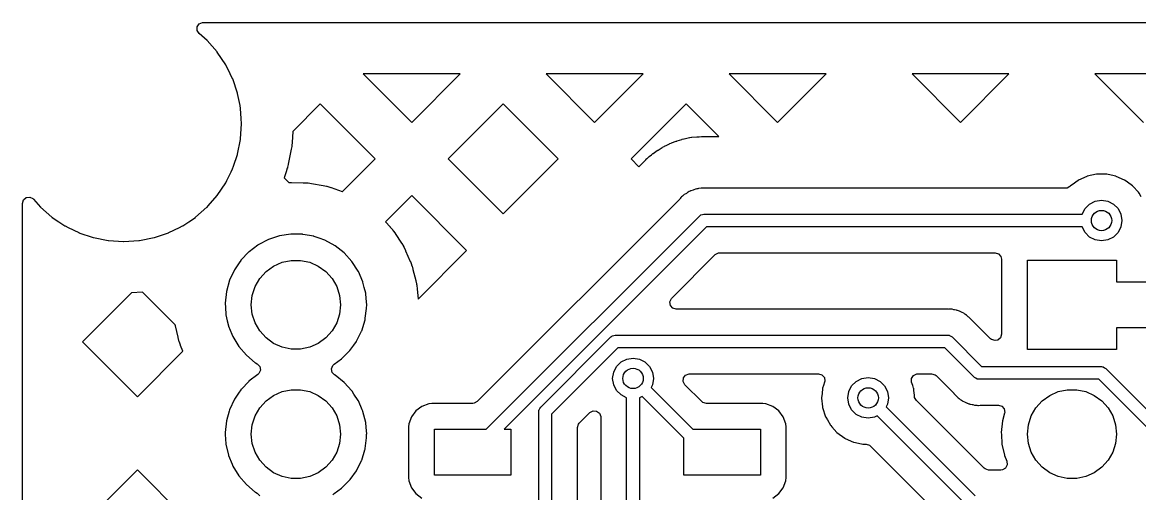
# Model space of a CAD drawing. Extents: x 124.5 to 210, y -114.5 to -26.5.
# Drawn here: x 124.51 to 146.45, y -35.76 to -26.51 of the extents above; entities that cross this region are included whole.
import ezdxf

# ---------------------------------------------------------------- set-up
doc = ezdxf.new("R2010")
doc.units = 0
doc.layers.add('BLACK', color=7, linetype='CONTINUOUS')

msp = doc.modelspace()

# ---------------------------------------------------------------- linework, layer by layer
at = {"layer": 'BLACK', "linetype": 'CONTINUOUS'}
for p, q in [((127.944, -26.5983), (127.983, -26.5388)), ((127.983, -26.5388), (128.048, -26.5097)), ((128.048, -26.5097), (128.065, -26.5085)), ((128.065, -26.5085), (206.435, -26.5085)), ((127.944, -26.6693), (127.944, -26.5983)), ((127.982, -26.7292), (127.944, -26.6693)), ((128.136, -26.8641), (127.982, -26.7292)), ((128.139, -26.8672), (128.136, -26.8641)), ((128.333, -27.0886), (128.139, -26.8672)), ((128.335, -27.0917), (128.333, -27.0886)), ((128.333, -27.0886), (128.333, -27.0886)), ((128.504, -27.3433), (128.335, -27.0917)), ((128.592, -27.5225), (128.504, -27.3433)), ((128.637, -27.6147), (128.592, -27.5225)), ((128.639, -27.6186), (128.637, -27.6147)), ((128.733, -27.8961), (128.639, -27.6186)), ((128.639, -27.6186), (128.639, -27.6186)), ((133.105, -27.5225), (131.203, -27.5225)), ((131.203, -27.5225), (132.154, -28.4738)), ((132.154, -28.4738), (133.105, -27.5225)), ((136.698, -27.5225), (134.795, -27.5225)), ((134.795, -27.5225), (135.746, -28.4738)), ((135.746, -28.4738), (136.698, -27.5225)), ((140.29, -27.5225), (138.387, -27.5225)), ((138.387, -27.5225), (139.338, -28.4738)), ((139.338, -28.4738), (140.29, -27.5225)), ((143.882, -27.5225), (141.979, -27.5225)), ((141.979, -27.5225), (142.93, -28.4738)), ((142.93, -28.4738), (143.882, -27.5225)), ((147.474, -27.5225), (145.571, -27.5225)), ((145.571, -27.5225), (146.523, -28.4738)), ((128.735, -27.9012), (128.733, -27.8961)), ((128.735, -27.9053), (128.735, -27.9012)), ((128.783, -28.1421), (128.735, -27.9053)), ((128.735, -27.9053), (128.735, -27.9053)), ((128.794, -28.198), (128.783, -28.1421)), ((128.794, -28.2021), (128.794, -28.198)), ((128.806, -28.3936), (128.794, -28.2021)), ((128.794, -28.2021), (128.794, -28.2021)), ((130.358, -28.1118), (129.82, -28.6501)), ((131.437, -29.1908), (130.358, -28.1118)), ((133.95, -28.1118), (132.871, -29.1908)), ((135.029, -29.1908), (133.95, -28.1118)), ((137.542, -28.1118), (136.463, -29.1908)), ((138.183, -28.7525), (137.542, -28.1118)), ((128.794, -28.7939), (128.813, -28.5041)), ((128.813, -28.5), (128.806, -28.3936)), ((128.813, -28.5041), (128.813, -28.5)), ((129.82, -28.6501), (129.805, -28.8683)), ((128.735, -29.0947), (128.793, -28.806)), ((128.793, -28.806), (128.794, -28.802)), ((128.793, -28.806), (128.793, -28.806)), ((128.794, -28.802), (128.794, -28.7939)), ((129.797, -28.9465), (129.789, -28.9957)), ((129.798, -28.9424), (129.797, -28.9465)), ((129.8, -28.9261), (129.798, -28.9424)), ((129.805, -28.8724), (129.8, -28.922)), ((129.8, -28.922), (129.8, -28.9261)), ((129.805, -28.8683), (129.805, -28.8724)), ((137.074, -28.9644), (137.081, -28.9603)), ((137.081, -28.9603), (137.109, -28.9451)), ((137.109, -28.9451), (137.116, -28.9415)), ((137.116, -28.9415), (137.165, -28.9185)), ((137.165, -28.9185), (137.213, -28.8939)), ((137.213, -28.8939), (137.22, -28.8906)), ((137.22, -28.8906), (137.249, -28.878)), ((137.249, -28.878), (137.257, -28.8751)), ((137.257, -28.8751), (137.347, -28.8427)), ((137.347, -28.8427), (137.354, -28.8402)), ((137.354, -28.8402), (137.356, -28.8396)), ((137.356, -28.8396), (137.359, -28.8387)), ((137.359, -28.8387), (137.366, -28.836)), ((137.366, -28.836), (137.457, -28.8065)), ((137.457, -28.8065), (137.465, -28.8043)), ((137.465, -28.8043), (137.495, -28.7964)), ((137.495, -28.7964), (137.503, -28.7947)), ((137.503, -28.7947), (137.556, -28.7846)), ((137.556, -28.7846), (137.609, -28.7727)), ((137.609, -28.7727), (137.617, -28.7713)), ((137.617, -28.7713), (137.648, -28.7663)), ((137.648, -28.7663), (137.656, -28.7653)), ((137.656, -28.7653), (137.751, -28.7563)), ((137.751, -28.7563), (137.759, -28.7558)), ((137.759, -28.7558), (137.781, -28.7551)), ((137.781, -28.7551), (137.795, -28.7543)), ((137.795, -28.7543), (137.799, -28.7541)), ((137.799, -28.7541), (137.847, -28.7526)), ((137.847, -28.7526), (137.851, -28.7525)), ((137.851, -28.7525), (137.865, -28.7525)), ((137.865, -28.7525), (137.919, -28.7508)), ((137.919, -28.7508), (137.927, -28.7508)), ((137.927, -28.7508), (137.981, -28.7525)), ((137.981, -28.7525), (138.183, -28.7525)), ((128.656, -29.3302), (128.733, -29.1027)), ((128.733, -29.1027), (128.735, -29.0988)), ((128.733, -29.1027), (128.733, -29.1027)), ((128.735, -29.0988), (128.735, -29.0947)), ((129.788, -28.9998), (129.729, -29.2966)), ((129.789, -28.9957), (129.788, -28.9998)), ((136.772, -29.1853), (136.778, -29.18)), ((136.778, -29.18), (136.819, -29.1455)), ((136.819, -29.1455), (136.86, -29.1098)), ((136.86, -29.1098), (136.866, -29.1047)), ((136.866, -29.1047), (136.891, -29.0854)), ((136.891, -29.0854), (136.897, -29.0807)), ((136.897, -29.0807), (136.976, -29.0269)), ((136.976, -29.0269), (136.983, -29.0227)), ((136.983, -29.0227), (136.985, -29.0215)), ((136.985, -29.0215), (136.987, -29.0201)), ((136.987, -29.0201), (136.994, -29.0157)), ((136.994, -29.0157), (137.074, -28.9644)), ((128.608, -29.4439), (128.637, -29.3853)), ((128.637, -29.3853), (128.656, -29.3302)), ((129.711, -29.3731), (129.696, -29.4208)), ((129.712, -29.3691), (129.711, -29.3731)), ((129.716, -29.3532), (129.712, -29.3691)), ((129.717, -29.3492), (129.716, -29.3532)), ((129.728, -29.3006), (129.717, -29.3492)), ((129.729, -29.2966), (129.728, -29.3006)), ((130.795, -29.8333), (131.437, -29.1908)), ((132.871, -29.1908), (133.95, -30.2699)), ((133.95, -30.2699), (135.029, -29.1908)), ((136.463, -29.1908), (136.617, -29.3441)), ((136.617, -29.3441), (136.671, -29.29)), ((136.671, -29.29), (136.672, -29.2882)), ((136.672, -29.2882), (136.677, -29.2822)), ((136.677, -29.2822), (136.743, -29.2125)), ((136.743, -29.2125), (136.749, -29.2069)), ((136.749, -29.2069), (136.772, -29.1853)), ((128.504, -29.6567), (128.524, -29.6146)), ((128.524, -29.6146), (128.551, -29.5605)), ((128.551, -29.5605), (128.608, -29.4439)), ((129.695, -29.4247), (129.649, -29.5605)), ((129.649, -29.5605), (129.744, -29.6553)), ((129.696, -29.4208), (129.695, -29.4247)), ((145.238, -29.6128), (145.121, -29.6974)), ((145.243, -29.6089), (145.238, -29.6128)), ((145.238, -29.6128), (145.238, -29.6128)), ((145.249, -29.6062), (145.243, -29.6089)), ((145.412, -29.5339), (145.249, -29.6062)), ((145.249, -29.6062), (145.249, -29.6062)), ((145.418, -29.5312), (145.412, -29.5339)), ((145.412, -29.5339), (145.412, -29.5339)), ((145.511, -29.5114), (145.418, -29.5312)), ((145.598, -29.4929), (145.511, -29.5114)), ((145.605, -29.4915), (145.598, -29.4929)), ((145.598, -29.4929), (145.598, -29.4929)), ((145.795, -29.4915), (145.605, -29.4915)), ((145.802, -29.4929), (145.795, -29.4915)), ((145.889, -29.5114), (145.802, -29.4929)), ((145.802, -29.4929), (145.802, -29.4929)), ((145.982, -29.5312), (145.889, -29.5114)), ((145.988, -29.5339), (145.982, -29.5312)), ((146.151, -29.6062), (145.988, -29.5339)), ((145.988, -29.5339), (145.988, -29.5339)), ((146.157, -29.6089), (146.151, -29.6062)), ((146.151, -29.6062), (146.151, -29.6062)), ((146.162, -29.6128), (146.157, -29.6089)), ((146.21, -29.6476), (146.162, -29.6128)), ((146.162, -29.6128), (146.162, -29.6128)), ((128.335, -29.9083), (128.504, -29.6567)), ((129.744, -29.6553), (129.79, -29.654)), ((129.79, -29.654), (129.795, -29.6539)), ((129.795, -29.6539), (130.023, -29.6567)), ((130.023, -29.6567), (130.028, -29.6569)), ((130.028, -29.6569), (130.091, -29.6602)), ((130.091, -29.6602), (130.096, -29.6606)), ((130.096, -29.6606), (130.116, -29.6625)), ((130.116, -29.6625), (130.122, -29.6631)), ((130.122, -29.6631), (130.183, -29.6715)), ((130.183, -29.6715), (130.189, -29.6723)), ((130.189, -29.6723), (130.413, -29.7123)), ((130.413, -29.7123), (130.418, -29.7133)), ((130.418, -29.7133), (130.479, -29.7267)), ((130.479, -29.7267), (130.484, -29.728)), ((130.484, -29.728), (130.504, -29.7332)), ((130.504, -29.7332), (130.509, -29.7347)), ((130.509, -29.7347), (130.569, -29.7531)), ((130.569, -29.7531), (130.573, -29.7547)), ((130.573, -29.7547), (130.788, -29.8307)), ((130.788, -29.8307), (130.793, -29.8326)), ((130.793, -29.8326), (130.795, -29.8333)), ((137.602, -29.833), (137.583, -29.8404)), ((137.62, -29.8243), (137.602, -29.833)), ((137.63, -29.818), (137.62, -29.8243)), ((137.637, -29.814), (137.63, -29.818)), ((137.679, -29.8016), (137.637, -29.814)), ((137.691, -29.7978), (137.679, -29.8016)), ((137.724, -29.7844), (137.691, -29.7978)), ((137.732, -29.7815), (137.724, -29.7844)), ((137.724, -29.7844), (137.724, -29.7844)), ((137.752, -29.779), (137.732, -29.7815)), ((137.771, -29.775), (137.752, -29.779)), ((137.783, -29.7715), (137.771, -29.775)), ((137.791, -29.7693), (137.783, -29.7715)), ((137.783, -29.7715), (137.783, -29.7715)), ((137.835, -29.7679), (137.791, -29.7693)), ((137.847, -29.767), (137.835, -29.7679)), ((137.851, -29.7665), (137.847, -29.767)), ((137.879, -29.7665), (137.851, -29.7665)), ((137.883, -29.7664), (137.879, -29.7665)), ((137.943, -29.7645), (137.883, -29.7664)), ((137.951, -29.7643), (137.943, -29.7645)), ((137.943, -29.7645), (137.943, -29.7645)), ((137.958, -29.766), (137.951, -29.7643)), ((137.969, -29.7665), (137.958, -29.766)), ((144.992, -29.7665), (137.969, -29.7665)), ((145.025, -29.7621), (144.992, -29.7665)), ((145.078, -29.7292), (145.025, -29.7621)), ((145.079, -29.7305), (145.078, -29.7292)), ((145.084, -29.726), (145.079, -29.7305)), ((145.089, -29.7211), (145.084, -29.726)), ((145.121, -29.6974), (145.089, -29.7211)), ((146.311, -29.7211), (146.21, -29.6476)), ((146.316, -29.726), (146.311, -29.7211)), ((146.423, -29.8451), (146.316, -29.726)), ((146.316, -29.726), (146.316, -29.726)), ((124.508, -30.0651), (124.529, -29.997)), ((124.529, -29.997), (124.582, -29.9505)), ((124.582, -29.9505), (124.652, -29.9404)), ((124.652, -29.9404), (124.717, -29.9699)), ((124.717, -29.9699), (124.729, -29.982)), ((124.729, -29.982), (124.864, -30.1359)), ((128.156, -30.1133), (128.333, -29.9114)), ((128.333, -29.9114), (128.335, -29.9083)), ((128.333, -29.9114), (128.333, -29.9114)), ((132.154, -29.9078), (131.639, -30.4229)), ((133.233, -30.9869), (132.154, -29.9078)), ((137.417, -29.9774), (133.44, -33.9546)), ((137.425, -29.9686), (137.417, -29.9774)), ((137.44, -29.9505), (137.425, -29.9686)), ((137.453, -29.9345), (137.44, -29.9505)), ((137.47, -29.9226), (137.453, -29.9345)), ((137.485, -29.9098), (137.47, -29.9226)), ((137.499, -29.8955), (137.485, -29.9098)), ((137.506, -29.8914), (137.499, -29.8955)), ((137.537, -29.873), (137.506, -29.8914)), ((137.506, -29.8914), (137.506, -29.8914)), ((137.547, -29.8664), (137.537, -29.873)), ((137.577, -29.8451), (137.547, -29.8664)), ((137.583, -29.8404), (137.577, -29.8451)), ((137.577, -29.8451), (137.577, -29.8451)), ((145.465, -30.0764), (145.576, -30.0196)), ((145.576, -30.0196), (145.7, -30)), ((145.7, -30), (145.824, -30.0196)), ((145.824, -30.0196), (145.935, -30.0764)), ((146.439, -29.8631), (146.423, -29.8451)), ((146.48, -29.9345), (146.439, -29.8631)), ((124.508, -110.935), (124.508, -30.0651)), ((124.864, -30.1359), (124.867, -30.1386)), ((124.867, -30.1386), (125.089, -30.3327)), ((127.911, -30.3327), (128.133, -30.1386)), ((128.133, -30.1386), (128.136, -30.1359)), ((128.136, -30.1359), (128.156, -30.1133)), ((137.861, -30.2837), (137.891, -30.275)), ((137.891, -30.275), (145.32, -30.275)), ((145.32, -30.275), (145.376, -30.1649)), ((145.376, -30.1649), (145.465, -30.0764)), ((145.935, -30.0764), (146.024, -30.1649)), ((146.024, -30.1649), (146.08, -30.2764)), ((146.08, -30.2764), (146.1, -30.4)), ((125.089, -30.3327), (125.089, -30.3327)), ((125.089, -30.3327), (125.092, -30.3354)), ((125.092, -30.3354), (125.095, -30.3377)), ((125.095, -30.3377), (125.095, -30.3377)), ((125.095, -30.3377), (125.223, -30.4229)), ((125.223, -30.4229), (125.343, -30.5035)), ((127.657, -30.5035), (127.777, -30.4229)), ((127.777, -30.4229), (127.905, -30.3377)), ((127.905, -30.3377), (127.908, -30.3354)), ((127.905, -30.3377), (127.905, -30.3377)), ((127.908, -30.3354), (127.911, -30.3327)), ((127.911, -30.3327), (127.911, -30.3327)), ((131.639, -30.4229), (131.731, -30.5237)), ((133.614, -34.5), (137.802, -30.3116)), ((137.802, -30.3116), (137.82, -30.2983)), ((137.82, -30.2983), (137.823, -30.2948)), ((137.823, -30.2948), (137.826, -30.294)), ((137.826, -30.294), (137.831, -30.2901)), ((137.831, -30.2901), (137.861, -30.2837)), ((146.1, -30.4), (146.08, -30.5236)), ((125.343, -30.5035), (125.347, -30.5053)), ((125.347, -30.5053), (125.347, -30.5053)), ((125.347, -30.5053), (125.408, -30.5354)), ((125.408, -30.5354), (125.615, -30.6374)), ((125.615, -30.6374), (125.619, -30.6387)), ((125.619, -30.6387), (125.619, -30.6387)), ((125.619, -30.6387), (125.897, -30.7333)), ((127.103, -30.7333), (127.381, -30.6387)), ((127.381, -30.6387), (127.385, -30.6374)), ((127.381, -30.6387), (127.381, -30.6387)), ((127.385, -30.6374), (127.592, -30.5354)), ((127.592, -30.5354), (127.653, -30.5053)), ((127.653, -30.5053), (127.657, -30.5035)), ((127.653, -30.5053), (127.653, -30.5053)), ((129.558, -30.7023), (129.342, -30.773)), ((129.783, -30.6678), (129.558, -30.7023)), ((129.788, -30.6679), (129.783, -30.6678)), ((129.924, -30.6696), (129.788, -30.6679)), ((129.788, -30.6679), (129.788, -30.6679)), ((130.011, -30.6706), (129.924, -30.6696)), ((130.016, -30.6715), (130.011, -30.6706)), ((130.23, -30.7096), (130.016, -30.6715)), ((130.016, -30.6715), (130.016, -30.6715)), ((130.235, -30.7106), (130.23, -30.7096)), ((130.23, -30.7096), (130.23, -30.7096)), ((130.24, -30.7123), (130.235, -30.7106)), ((130.334, -30.7455), (130.24, -30.7123)), ((130.24, -30.7123), (130.24, -30.7123)), ((131.731, -30.5237), (131.734, -30.5276)), ((131.734, -30.5276), (131.774, -30.5756)), ((131.774, -30.5756), (131.778, -30.5796)), ((131.778, -30.5796), (131.79, -30.5959)), ((131.79, -30.5959), (131.793, -30.6001)), ((131.793, -30.6001), (131.829, -30.6511)), ((131.829, -30.6511), (131.832, -30.6554)), ((131.832, -30.6554), (131.956, -30.8466)), ((137.942, -30.525), (133.967, -34.5)), ((145.32, -30.525), (137.942, -30.525)), ((145.376, -30.6351), (145.32, -30.525)), ((145.465, -30.7236), (145.376, -30.6351)), ((146.024, -30.6351), (145.935, -30.7236)), ((146.08, -30.5236), (146.024, -30.6351)), ((125.897, -30.7333), (125.897, -30.7333)), ((125.897, -30.7333), (125.901, -30.7346)), ((125.901, -30.7346), (125.905, -30.7354)), ((125.905, -30.7354), (125.905, -30.7354)), ((125.905, -30.7354), (126.194, -30.7929)), ((126.194, -30.7929), (126.194, -30.7929)), ((126.194, -30.7929), (126.198, -30.7937)), ((126.198, -30.7937), (126.202, -30.7939)), ((126.202, -30.7939), (126.202, -30.7939)), ((126.202, -30.7939), (126.496, -30.8132)), ((126.496, -30.8132), (126.5, -30.8135)), ((126.5, -30.8135), (126.504, -30.8132)), ((126.504, -30.8132), (126.798, -30.7939)), ((126.798, -30.7939), (126.802, -30.7937)), ((126.798, -30.7939), (126.798, -30.7939)), ((126.802, -30.7937), (126.806, -30.7929)), ((126.806, -30.7929), (127.095, -30.7354)), ((126.806, -30.7929), (126.806, -30.7929)), ((127.095, -30.7354), (127.099, -30.7346)), ((127.095, -30.7354), (127.095, -30.7354)), ((127.099, -30.7346), (127.103, -30.7333)), ((127.103, -30.7333), (127.103, -30.7333)), ((129.135, -30.8813), (128.962, -31.0118)), ((129.14, -30.8782), (129.135, -30.8813)), ((129.135, -30.8813), (129.135, -30.8813)), ((129.342, -30.773), (129.14, -30.8782)), ((130.45, -30.7866), (130.334, -30.7455)), ((130.649, -30.8966), (130.45, -30.7866)), ((130.828, -31.0377), (130.649, -30.8966)), ((131.956, -30.8466), (131.959, -30.851)), ((131.959, -30.851), (131.99, -30.9048)), ((131.99, -30.9048), (131.993, -30.9093)), ((131.993, -30.9093), (132.003, -30.9275)), ((132.003, -30.9275), (132.005, -30.9321)), ((132.005, -30.9321), (132.032, -30.9883)), ((145.576, -30.7804), (145.465, -30.7236)), ((145.7, -30.8), (145.576, -30.7804)), ((145.824, -30.7804), (145.7, -30.8)), ((145.935, -30.7236), (145.824, -30.7804)), ((128.957, -31.0149), (128.8, -31.1795)), ((128.962, -31.0118), (128.957, -31.0149)), ((130.981, -31.2062), (130.828, -31.0377)), ((132.032, -30.9883), (132.035, -30.993)), ((132.035, -30.993), (132.125, -31.2019)), ((132.278, -31.9423), (133.233, -30.9869)), ((137.26, -31.9264), (138.116, -31.0704)), ((138.116, -31.0704), (138.178, -31.0364)), ((138.178, -31.0364), (138.205, -31.0335)), ((138.205, -31.0335), (143.609, -31.0335)), ((143.609, -31.0335), (143.677, -31.0535)), ((143.677, -31.0535), (143.724, -31.1072)), ((143.724, -31.1072), (143.735, -31.1595)), ((128.672, -31.3676), (128.576, -31.5742)), ((128.766, -31.229), (128.672, -31.3676)), ((128.797, -31.1838), (128.766, -31.229)), ((128.8, -31.1795), (128.797, -31.1838)), ((128.797, -31.1838), (128.797, -31.1838)), ((129.294, -31.4028), (129.442, -31.2951)), ((129.442, -31.2951), (129.609, -31.2206)), ((129.609, -31.2206), (129.788, -31.1825)), ((129.788, -31.1825), (129.972, -31.1825)), ((129.972, -31.1825), (130.151, -31.2206)), ((130.151, -31.2206), (130.318, -31.2951)), ((130.318, -31.2951), (130.466, -31.4028)), ((131.105, -31.3974), (130.981, -31.2062)), ((132.125, -31.2019), (132.127, -31.2066)), ((132.127, -31.2066), (132.15, -31.2649)), ((132.15, -31.2649), (132.152, -31.2698)), ((132.152, -31.2698), (132.158, -31.2893)), ((132.158, -31.2893), (132.16, -31.2943)), ((132.16, -31.2943), (132.178, -31.3542)), ((132.178, -31.3542), (132.179, -31.3592)), ((132.179, -31.3592), (132.234, -31.58)), ((143.735, -31.1595), (143.735, -32.6332)), ((144.244, -32.9303), (144.244, -31.1777)), ((144.244, -31.1777), (145.996, -31.1777)), ((145.996, -31.1777), (145.996, -31.604)), ((128.576, -31.5742), (128.515, -31.7936)), ((129.079, -31.6976), (129.171, -31.5389)), ((129.171, -31.5389), (129.294, -31.4028)), ((130.466, -31.4028), (130.589, -31.5389)), ((130.589, -31.5389), (130.681, -31.6976)), ((131.107, -31.4021), (131.105, -31.3974)), ((131.193, -31.6015), (131.107, -31.4021)), ((131.107, -31.4021), (131.107, -31.4021)), ((132.234, -31.58), (132.235, -31.5851)), ((132.235, -31.5851), (132.248, -31.6463)), ((126.868, -31.8055), (126.65, -31.8198)), ((127.511, -32.4486), (126.868, -31.8055)), ((128.515, -31.7936), (128.491, -32.02)), ((129.023, -31.8718), (129.079, -31.6976)), ((130.681, -31.6976), (130.737, -31.8718)), ((131.195, -31.6062), (131.193, -31.6015)), ((131.197, -31.6112), (131.195, -31.6062)), ((131.223, -31.7166), (131.197, -31.6112)), ((131.197, -31.6112), (131.197, -31.6112)), ((131.251, -31.8271), (131.223, -31.7166)), ((132.248, -31.6463), (132.249, -31.6513)), ((132.249, -31.6513), (132.253, -31.6717)), ((132.253, -31.6717), (132.253, -31.6768)), ((132.253, -31.6768), (132.261, -31.7388)), ((132.261, -31.7388), (132.261, -31.744)), ((132.261, -31.744), (132.278, -31.9423)), ((145.996, -31.604), (172.76, -31.604)), ((126.65, -31.8198), (125.687, -32.7829)), ((128.491, -32.02), (128.491, -32.0252)), ((128.491, -32.0252), (128.491, -32.0252)), ((128.491, -32.0252), (128.496, -32.1087)), ((129.004, -32.054), (129.023, -31.8718)), ((130.737, -31.8718), (130.756, -32.054)), ((131.251, -31.8322), (131.251, -31.8271)), ((131.259, -31.9314), (131.251, -31.8322)), ((131.251, -31.8322), (131.251, -31.8322)), ((131.27, -32.054), (131.259, -31.9314)), ((137.224, -31.9976), (137.254, -31.933)), ((137.235, -32.0678), (137.224, -31.9976)), ((137.254, -31.933), (137.26, -31.9264)), ((128.496, -32.1087), (128.504, -32.2474)), ((128.504, -32.2474), (128.505, -32.2524)), ((128.505, -32.2524), (128.505, -32.2524)), ((128.505, -32.2524), (128.531, -32.368)), ((129.023, -32.2362), (129.004, -32.054)), ((129.079, -32.4104), (129.023, -32.2362)), ((130.737, -32.2362), (130.681, -32.4104)), ((130.756, -32.054), (130.737, -32.2362)), ((131.242, -32.3186), (131.267, -32.1252)), ((131.267, -32.1252), (131.268, -32.1219)), ((131.267, -32.1252), (131.267, -32.1252)), ((131.268, -32.1219), (131.27, -32.054)), ((137.281, -32.1215), (137.235, -32.0678)), ((137.349, -32.1415), (137.281, -32.1215)), ((142.641, -32.1415), (137.349, -32.1415)), ((142.652, -32.1409), (142.641, -32.1415)), ((142.688, -32.1375), (142.652, -32.1409)), ((142.696, -32.1368), (142.688, -32.1375)), ((142.704, -32.138), (142.696, -32.1368)), ((142.716, -32.1399), (142.704, -32.138)), ((142.736, -32.1415), (142.716, -32.1399)), ((142.756, -32.1415), (142.736, -32.1415)), ((142.764, -32.1435), (142.756, -32.1415)), ((142.799, -32.1525), (142.764, -32.1435)), ((142.764, -32.1435), (142.764, -32.1435)), ((142.811, -32.1549), (142.799, -32.1525)), ((142.847, -32.1606), (142.811, -32.1549)), ((142.854, -32.1618), (142.847, -32.1606)), ((142.847, -32.1606), (142.847, -32.1606)), ((142.862, -32.165), (142.854, -32.1618)), ((142.873, -32.1699), (142.862, -32.165)), ((142.862, -32.165), (142.862, -32.165)), ((142.892, -32.1763), (142.873, -32.1699)), ((142.911, -32.1813), (142.892, -32.1763)), ((142.95, -32.2026), (142.911, -32.1813)), ((142.961, -32.2078), (142.95, -32.2026)), ((142.994, -32.2222), (142.961, -32.2078)), ((143.001, -32.2254), (142.994, -32.2222)), ((142.994, -32.2222), (142.994, -32.2222)), ((143.017, -32.2374), (143.001, -32.2254)), ((143.017, -32.2378), (143.017, -32.2374)), ((143.034, -32.2487), (143.017, -32.2378)), ((143.045, -32.2546), (143.034, -32.2487)), ((127.514, -32.4652), (127.511, -32.4486)), ((127.515, -32.4703), (127.514, -32.4652)), ((127.565, -32.6925), (127.515, -32.4703)), ((128.531, -32.368), (128.554, -32.4695)), ((128.554, -32.4695), (128.556, -32.4743)), ((129.171, -32.5691), (129.079, -32.4104)), ((130.681, -32.4104), (130.589, -32.5691)), ((131.172, -32.5655), (131.238, -32.3476)), ((131.238, -32.3476), (131.242, -32.3186)), ((143.052, -32.2584), (143.045, -32.2546)), ((143.045, -32.2546), (143.045, -32.2546)), ((143.057, -32.2638), (143.052, -32.2584)), ((143.084, -32.2887), (143.057, -32.2638)), ((143.093, -32.2964), (143.084, -32.2887)), ((143.096, -32.2989), (143.093, -32.2964)), ((143.116, -32.3186), (143.096, -32.2989)), ((143.119, -32.3214), (143.116, -32.3186)), ((143.168, -32.368), (143.119, -32.3214)), ((143.172, -32.3745), (143.168, -32.368)), ((143.18, -32.3827), (143.172, -32.3745)), ((143.363, -32.5655), (143.18, -32.3827)), ((128.556, -32.4743), (128.556, -32.4743)), ((128.556, -32.4743), (128.62, -32.6332)), ((128.62, -32.6332), (128.64, -32.6805)), ((128.64, -32.6805), (128.759, -32.8747)), ((129.294, -32.7052), (129.171, -32.5691)), ((130.589, -32.5691), (130.466, -32.7052)), ((131.077, -32.7578), (131.17, -32.5702)), ((131.17, -32.5702), (131.172, -32.5655)), ((131.17, -32.5702), (131.17, -32.5702)), ((134.687, -34.0636), (136.064, -32.6866)), ((136.064, -32.6866), (136.081, -32.6733)), ((136.081, -32.6733), (136.084, -32.6698)), ((136.084, -32.6698), (136.087, -32.669)), ((136.087, -32.669), (136.092, -32.6651)), ((136.092, -32.6651), (136.122, -32.6587)), ((136.122, -32.6587), (136.152, -32.65)), ((136.152, -32.65), (142.676, -32.65)), ((142.676, -32.65), (142.698, -32.6532)), ((142.698, -32.6532), (142.703, -32.6529)), ((142.703, -32.6529), (142.705, -32.6542)), ((142.705, -32.6542), (142.712, -32.6551)), ((142.712, -32.6551), (142.738, -32.6718)), ((142.738, -32.6718), (142.765, -32.6866)), ((142.765, -32.6866), (143.346, -33.2677)), ((143.52, -32.7223), (143.363, -32.5655)), ((143.735, -32.6332), (143.715, -32.7013)), ((172.946, -32.504), (145.996, -32.504)), ((145.996, -32.504), (145.996, -32.9303)), ((125.687, -32.7829), (126.766, -33.862)), ((127.566, -32.6975), (127.565, -32.6925)), ((127.582, -32.7578), (127.566, -32.6975)), ((127.584, -32.7627), (127.582, -32.7578)), ((127.59, -32.7824), (127.584, -32.7627)), ((127.592, -32.7873), (127.59, -32.7824)), ((127.613, -32.8462), (127.592, -32.7873)), ((127.615, -32.851), (127.613, -32.8462)), ((127.661, -32.9665), (127.615, -32.851)), ((128.759, -32.8747), (128.908, -33.0468)), ((129.442, -32.8129), (129.294, -32.7052)), ((129.609, -32.8874), (129.442, -32.8129)), ((129.788, -32.9255), (129.609, -32.8874)), ((130.151, -32.8874), (129.972, -32.9255)), ((130.318, -32.8129), (130.151, -32.8874)), ((130.466, -32.7052), (130.318, -32.8129)), ((130.938, -32.9546), (131.016, -32.8462)), ((131.016, -32.8462), (131.068, -32.7739)), ((131.068, -32.7739), (131.071, -32.7697)), ((131.071, -32.7697), (131.077, -32.7578)), ((136.204, -32.9), (134.9, -34.2038)), ((142.625, -32.9), (136.204, -32.9)), ((143.206, -33.4811), (142.625, -32.9)), ((143.54, -32.7392), (143.52, -32.7223)), ((143.609, -32.7592), (143.54, -32.7392)), ((143.662, -32.7478), (143.609, -32.7592)), ((143.609, -32.7592), (143.609, -32.7592)), ((143.715, -32.7013), (143.662, -32.7478)), ((126.766, -33.862), (127.661, -32.9665)), ((128.908, -33.0468), (129.083, -33.1922)), ((129.972, -32.9255), (129.788, -32.9255)), ((130.63, -33.2201), (130.773, -33.1183)), ((130.773, -33.1183), (130.777, -33.1153)), ((130.773, -33.1183), (130.773, -33.1183)), ((130.777, -33.1153), (130.938, -32.9546)), ((136.265, -33.1764), (136.376, -33.1196)), ((136.376, -33.1196), (136.5, -33.1)), ((136.5, -33.1), (136.624, -33.1196)), ((136.624, -33.1196), (136.735, -33.1764)), ((145.996, -32.9303), (144.244, -32.9303)), ((129.083, -33.1922), (129.087, -33.1948)), ((129.087, -33.1948), (129.087, -33.1949)), ((129.087, -33.1949), (129.12, -33.214)), ((129.12, -33.214), (129.169, -33.2657)), ((129.182, -33.3355), (129.155, -33.4012)), ((129.169, -33.2657), (129.182, -33.3355)), ((130.578, -33.3131), (130.603, -33.2467)), ((130.592, -33.3825), (130.578, -33.3131)), ((130.603, -33.2467), (130.63, -33.2201)), ((136.12, -33.3764), (136.176, -33.2649)), ((136.176, -33.2649), (136.265, -33.1764)), ((136.735, -33.1764), (136.824, -33.2649)), ((136.824, -33.2649), (136.88, -33.3764)), ((143.346, -33.2677), (145.697, -33.2677)), ((145.697, -33.2677), (145.719, -33.2709)), ((145.719, -33.2709), (145.723, -33.2706)), ((145.723, -33.2706), (145.726, -33.2719)), ((145.726, -33.2719), (145.732, -33.2728)), ((145.732, -33.2728), (145.758, -33.2895)), ((145.758, -33.2895), (145.785, -33.3043)), ((145.785, -33.3043), (146.86, -34.379)), ((128.954, -33.5586), (128.811, -33.7085)), ((128.957, -33.5549), (128.954, -33.5586)), ((129.132, -33.4236), (128.957, -33.5549)), ((129.155, -33.4012), (129.132, -33.4236)), ((130.64, -33.4309), (130.592, -33.3825)), ((130.64, -33.4313), (130.64, -33.4309)), ((130.642, -33.4323), (130.64, -33.4313)), ((130.642, -33.433), (130.642, -33.4323)), ((130.649, -33.4366), (130.642, -33.433)), ((130.828, -33.5778), (130.649, -33.4366)), ((136.1, -33.5), (136.12, -33.3764)), ((136.12, -33.6236), (136.1, -33.5)), ((136.88, -33.3764), (136.9, -33.5)), ((136.9, -33.5), (136.88, -33.6236)), ((137.485, -33.5613), (137.491, -33.4905)), ((137.519, -33.6236), (137.485, -33.5613)), ((137.491, -33.4905), (137.533, -33.4336)), ((137.533, -33.4336), (137.6, -33.4088)), ((137.6, -33.4088), (137.609, -33.4085)), ((137.609, -33.4085), (140.142, -33.4085)), ((140.142, -33.4085), (140.21, -33.4285)), ((140.21, -33.4285), (140.257, -33.4822)), ((140.257, -33.4822), (140.267, -33.5524)), ((140.267, -33.5524), (140.262, -33.5734)), ((140.793, -33.6482), (140.882, -33.5597)), ((140.882, -33.5597), (140.993, -33.5029)), ((140.993, -33.5029), (141.117, -33.4833)), ((141.117, -33.4833), (141.24, -33.5029)), ((141.24, -33.5029), (141.352, -33.5597)), ((141.352, -33.5597), (141.44, -33.6482)), ((141.969, -33.5025), (142.006, -33.4417)), ((141.971, -33.5734), (141.969, -33.5025)), ((142.006, -33.4417), (142.07, -33.4103)), ((142.07, -33.4103), (142.091, -33.4085)), ((142.091, -33.4085), (142.362, -33.4085)), ((142.362, -33.4085), (142.43, -33.4285)), ((142.43, -33.4285), (142.451, -33.4454)), ((142.451, -33.4454), (142.79, -33.7849)), ((143.233, -33.4959), (143.206, -33.4811)), ((143.259, -33.5126), (143.233, -33.4959)), ((143.265, -33.5135), (143.259, -33.5126)), ((143.267, -33.5148), (143.265, -33.5135)), ((143.272, -33.5145), (143.267, -33.5148)), ((143.294, -33.5177), (143.272, -33.5145)), ((145.645, -33.5177), (143.294, -33.5177)), ((146.646, -34.5192), (145.645, -33.5177)), ((128.797, -33.7238), (128.751, -33.7912)), ((128.8, -33.7195), (128.797, -33.7238)), ((128.797, -33.7238), (128.797, -33.7238)), ((128.811, -33.7085), (128.8, -33.7195)), ((129.442, -33.8351), (129.609, -33.7606)), ((129.609, -33.7606), (129.788, -33.7225)), ((129.788, -33.7225), (129.972, -33.7225)), ((129.972, -33.7225), (130.151, -33.7606)), ((130.151, -33.7606), (130.318, -33.8351)), ((130.981, -33.7462), (130.828, -33.5778)), ((130.984, -33.7505), (130.981, -33.7462)), ((131.02, -33.8072), (130.984, -33.7505)), ((130.984, -33.7505), (130.984, -33.7505)), ((136.176, -33.7351), (136.12, -33.6236)), ((136.265, -33.8236), (136.176, -33.7351)), ((136.88, -33.6236), (136.853, -33.6766)), ((136.853, -33.6766), (137.677, -34.5)), ((137.85, -33.9546), (137.519, -33.6236)), ((140.222, -33.6999), (140.212, -33.7962)), ((140.223, -33.6934), (140.222, -33.6999)), ((140.222, -33.6999), (140.222, -33.6999)), ((140.24, -33.6415), (140.223, -33.6934)), ((140.262, -33.5734), (140.24, -33.6415)), ((140.717, -33.8833), (140.736, -33.7597)), ((140.736, -33.7597), (140.793, -33.6482)), ((141.44, -33.6482), (141.497, -33.7597)), ((141.497, -33.7597), (141.517, -33.8833)), ((141.993, -33.6415), (141.971, -33.5734)), ((142.01, -33.6934), (141.993, -33.6415)), ((142.011, -33.6999), (142.01, -33.6934)), ((142.015, -33.7364), (142.011, -33.6999)), ((142.011, -33.6999), (142.011, -33.6999)), ((142.025, -33.83), (142.015, -33.7364)), ((142.79, -33.7849), (142.798, -33.7932)), ((144.682, -33.8351), (144.849, -33.7606)), ((144.849, -33.7606), (145.028, -33.7225)), ((145.028, -33.7225), (145.212, -33.7225)), ((145.212, -33.7225), (145.391, -33.7606)), ((145.391, -33.7606), (145.558, -33.8351)), ((128.672, -33.9076), (128.576, -34.1142)), ((128.751, -33.7912), (128.672, -33.9076)), ((129.171, -34.0789), (129.294, -33.9428)), ((129.294, -33.9428), (129.442, -33.8351)), ((130.318, -33.8351), (130.466, -33.9428)), ((130.466, -33.9428), (130.589, -34.0789)), ((131.105, -33.9374), (131.02, -33.8072)), ((131.107, -33.9421), (131.105, -33.9374)), ((131.184, -34.1192), (131.107, -33.9421)), ((131.107, -33.9421), (131.107, -33.9421)), ((132.49, -33.9983), (132.353, -34.0494)), ((132.552, -33.9915), (132.49, -33.9983)), ((133.351, -33.9915), (132.552, -33.9915)), ((133.378, -33.9886), (133.351, -33.9915)), ((133.44, -33.9546), (133.378, -33.9886)), ((136.375, -33.8797), (136.265, -33.8236)), ((136.375, -59.5), (136.375, -33.8797)), ((136.677, -33.8534), (136.625, -33.8797)), ((136.625, -33.8797), (136.625, -59.4482)), ((137.5, -34.6768), (136.677, -33.8534)), ((137.871, -33.9715), (137.85, -33.9546)), ((137.94, -33.9915), (137.871, -33.9715)), ((139.048, -33.9915), (137.94, -33.9915)), ((139.11, -33.9983), (139.048, -33.9915)), ((139.247, -34.0494), (139.11, -33.9983)), ((140.212, -33.7962), (140.203, -33.8833)), ((140.203, -33.8833), (140.204, -33.8899)), ((140.204, -33.8899), (140.222, -34.0617)), ((140.736, -34.0069), (140.717, -33.8833)), ((140.793, -34.1184), (140.736, -34.0069)), ((141.497, -34.0069), (141.47, -34.0599)), ((141.517, -33.8833), (141.497, -34.0069)), ((142.028, -33.8586), (142.025, -33.83)), ((142.03, -33.8722), (142.028, -33.8586)), ((142.064, -33.9345), (142.03, -33.8722)), ((143.392, -35.2623), (142.064, -33.9345)), ((142.798, -33.7932), (142.802, -33.7997)), ((142.802, -33.7997), (142.808, -33.8051)), ((142.808, -33.8051), (142.852, -33.8464)), ((142.852, -33.8464), (142.855, -33.8491)), ((142.855, -33.8491), (142.874, -33.8688)), ((142.874, -33.8688), (142.877, -33.8713)), ((142.877, -33.8713), (142.877, -33.8713)), ((142.877, -33.8713), (142.886, -33.879)), ((142.886, -33.879), (142.905, -33.8961)), ((142.905, -33.8961), (142.919, -33.9093)), ((142.919, -33.9093), (142.926, -33.9131)), ((142.926, -33.9131), (142.936, -33.919)), ((142.936, -33.919), (142.953, -33.9299)), ((142.953, -33.9299), (142.969, -33.9423)), ((142.969, -33.9423), (142.976, -33.9455)), ((142.976, -33.9455), (142.976, -33.9455)), ((142.976, -33.9455), (143.01, -33.9599)), ((143.01, -33.9599), (143.02, -33.9651)), ((143.02, -33.9651), (143.059, -33.9864)), ((143.059, -33.9864), (143.067, -33.9884)), ((143.067, -33.9884), (143.067, -33.9884)), ((143.067, -33.9884), (143.079, -33.9914)), ((143.079, -33.9914), (143.097, -33.9978)), ((143.097, -33.9978), (143.107, -34.0021)), ((143.107, -34.0021), (143.116, -34.0059)), ((143.116, -34.0059), (143.124, -34.0071)), ((143.124, -34.0071), (143.124, -34.0071)), ((143.124, -34.0071), (143.16, -34.0128)), ((144.411, -34.0789), (144.534, -33.9428)), ((144.534, -33.9428), (144.682, -33.8351)), ((145.558, -33.8351), (145.706, -33.9428)), ((145.706, -33.9428), (145.829, -34.0789)), ((128.568, -34.1439), (128.515, -34.3336)), ((128.575, -34.1192), (128.568, -34.1439)), ((128.576, -34.1142), (128.575, -34.1192)), ((128.575, -34.1192), (128.575, -34.1192)), ((129.079, -34.2376), (129.171, -34.0789)), ((130.589, -34.0789), (130.681, -34.2376)), ((131.195, -34.1462), (131.184, -34.1192)), ((131.197, -34.1512), (131.195, -34.1462)), ((131.214, -34.2214), (131.197, -34.1512)), ((131.197, -34.1512), (131.197, -34.1512)), ((131.251, -34.3671), (131.214, -34.2214)), ((132.237, -34.1367), (132.149, -34.2533)), ((132.353, -34.0494), (132.237, -34.1367)), ((134.65, -34.152), (134.653, -34.13)), ((134.65, -60.775), (134.65, -34.152)), ((134.653, -34.1254), (134.654, -34.1229)), ((134.653, -34.13), (134.653, -34.1254)), ((134.654, -34.1229), (134.655, -34.1165)), ((134.655, -34.1165), (134.672, -34.0906)), ((134.672, -34.0906), (134.687, -34.0636)), ((134.9, -34.2038), (134.9, -60.7232)), ((135.445, -34.3775), (135.651, -34.1715)), ((135.651, -34.1715), (135.714, -34.1375)), ((135.714, -34.1375), (135.785, -34.1425)), ((135.785, -34.1425), (135.841, -34.1851)), ((135.841, -34.1851), (135.866, -34.2516)), ((139.363, -34.1367), (139.247, -34.0494)), ((139.451, -34.2533), (139.363, -34.1367)), ((140.222, -34.0617), (140.223, -34.0732)), ((140.223, -34.0732), (140.282, -34.2549)), ((140.882, -34.2069), (140.793, -34.1184)), ((140.993, -34.2637), (140.882, -34.2069)), ((141.47, -34.0599), (143.218, -35.8077)), ((143.16, -34.0128), (143.171, -34.0152)), ((143.171, -34.0152), (143.206, -34.0242)), ((143.206, -34.0242), (143.214, -34.0262)), ((143.214, -34.0262), (143.234, -34.0262)), ((143.234, -34.0262), (143.254, -34.0277)), ((143.254, -34.0277), (143.274, -34.0309)), ((143.274, -34.0309), (143.282, -34.0302)), ((143.282, -34.0302), (143.318, -34.0268)), ((143.318, -34.0268), (143.33, -34.0262)), ((143.33, -34.0262), (143.675, -34.0262)), ((143.675, -34.0262), (143.743, -34.0462)), ((143.743, -34.0462), (143.789, -34.0999)), ((143.796, -34.1859), (143.755, -34.3336)), ((143.789, -34.0999), (143.799, -34.1701)), ((143.799, -34.1701), (143.796, -34.1859)), ((144.319, -34.2376), (144.411, -34.0789)), ((145.829, -34.0789), (145.921, -34.2376)), ((128.515, -34.3336), (128.491, -34.56)), ((129.004, -34.594), (129.023, -34.4118)), ((129.023, -34.4118), (129.079, -34.2376)), ((130.681, -34.2376), (130.737, -34.4118)), ((130.737, -34.4118), (130.756, -34.594)), ((131.251, -34.3722), (131.251, -34.3671)), ((131.258, -34.4594), (131.251, -34.3722)), ((131.251, -34.3722), (131.251, -34.3722)), ((132.098, -34.3897), (132.091, -34.4519)), ((132.149, -34.2533), (132.098, -34.3897)), ((135.408, -34.4666), (135.429, -34.3985)), ((135.429, -34.3985), (135.445, -34.3775)), ((135.866, -34.2516), (135.867, -34.2606)), ((135.867, -34.2606), (135.867, -38.9935)), ((139.502, -34.3897), (139.451, -34.2533)), ((139.508, -34.4519), (139.502, -34.3897)), ((140.282, -34.2549), (140.285, -34.2606)), ((140.285, -34.2606), (140.285, -34.2606)), ((140.285, -34.2606), (140.318, -34.3165)), ((140.318, -34.3165), (140.378, -34.4203)), ((140.378, -34.4203), (140.382, -34.4252)), ((140.382, -34.4252), (140.382, -34.4252)), ((140.382, -34.4252), (140.407, -34.4531)), ((141.117, -34.2833), (140.993, -34.2637)), ((141.24, -34.2637), (141.117, -34.2833)), ((141.293, -34.2367), (141.24, -34.2637)), ((143.078, -36.0211), (141.293, -34.2367)), ((143.755, -34.3336), (143.731, -34.56)), ((144.244, -34.594), (144.263, -34.4118)), ((144.263, -34.4118), (144.319, -34.2376)), ((145.921, -34.2376), (145.977, -34.4118)), ((145.977, -34.4118), (145.996, -34.594)), ((128.491, -34.56), (128.491, -34.5652)), ((128.491, -34.5652), (128.491, -34.5652)), ((128.491, -34.5652), (128.493, -34.6)), ((128.493, -34.6), (128.504, -34.7874)), ((129.023, -34.7762), (129.004, -34.594)), ((130.756, -34.594), (130.737, -34.7762)), ((131.24, -34.8765), (131.267, -34.6652)), ((131.27, -34.594), (131.258, -34.4594)), ((131.267, -34.6652), (131.268, -34.6619)), ((131.267, -34.6652), (131.267, -34.6652)), ((131.268, -34.6409), (131.269, -34.5974)), ((131.268, -34.6619), (131.268, -34.6409)), ((131.269, -34.5974), (131.27, -34.594)), ((131.269, -34.5974), (131.269, -34.5974)), ((132.091, -34.4519), (132.091, -35.4481)), ((132.6, -35.4), (132.6, -34.5)), ((132.6, -34.5), (133.614, -34.5)), ((133.967, -34.5), (134.1, -34.5)), ((134.1, -34.5), (134.1, -35.4)), ((135.408, -38.9655), (135.408, -34.4666)), ((137.677, -34.5), (139, -34.5)), ((139, -34.5), (139, -35.4)), ((139.508, -35.4481), (139.508, -34.4519)), ((140.407, -34.4531), (140.505, -34.5622)), ((140.505, -34.5622), (140.66, -34.6744)), ((143.731, -34.56), (143.731, -34.5652)), ((143.731, -34.5652), (143.731, -34.5652)), ((143.731, -34.5652), (143.733, -34.6)), ((143.733, -34.6), (143.744, -34.7874)), ((144.263, -34.7762), (144.244, -34.594)), ((145.996, -34.594), (145.977, -34.7762)), ((128.504, -34.7874), (128.505, -34.7924)), ((128.505, -34.7924), (128.505, -34.7924)), ((128.505, -34.7924), (128.553, -35.0045)), ((129.079, -34.9504), (129.023, -34.7762)), ((130.737, -34.7762), (130.681, -34.9504)), ((131.238, -34.8876), (131.24, -34.8765)), ((137.5, -35.4), (137.5, -34.6768)), ((140.66, -34.6744), (140.666, -34.6771)), ((140.666, -34.6771), (140.666, -34.6771)), ((140.666, -34.6771), (140.828, -34.7494)), ((140.828, -34.7494), (140.834, -34.7521)), ((140.834, -34.7521), (140.928, -34.772)), ((140.928, -34.772), (141.015, -34.7904)), ((141.015, -34.7904), (141.015, -34.7904)), ((141.015, -34.7904), (141.021, -34.7918)), ((141.021, -34.7918), (141.077, -34.7918)), ((141.077, -34.7918), (141.145, -34.8118)), ((141.145, -34.8118), (141.166, -34.8287)), ((141.166, -34.8287), (142.662, -36.3249)), ((143.744, -34.7874), (143.745, -34.7924)), ((143.745, -34.7924), (143.745, -34.7924)), ((143.745, -34.7924), (143.793, -35.0045)), ((144.319, -34.9504), (144.263, -34.7762)), ((145.977, -34.7762), (145.921, -34.9504)), ((128.553, -35.0045), (128.554, -35.0095)), ((128.554, -35.0095), (128.556, -35.0143)), ((128.556, -35.0143), (128.556, -35.0143)), ((128.556, -35.0143), (128.626, -35.1868)), ((129.171, -35.1091), (129.079, -34.9504)), ((130.681, -34.9504), (130.589, -35.1091)), ((131.172, -35.1055), (131.234, -34.9013)), ((131.234, -34.9013), (131.237, -34.8926)), ((131.237, -34.8926), (131.238, -34.8876)), ((131.237, -34.8926), (131.237, -34.8926)), ((143.793, -35.0045), (143.794, -35.0095)), ((143.794, -35.0095), (143.796, -35.0143)), ((143.796, -35.0143), (143.796, -35.0143)), ((143.796, -35.0143), (143.841, -35.1258)), ((144.411, -35.1091), (144.319, -34.9504)), ((145.921, -34.9504), (145.829, -35.1091)), ((126.766, -35.296), (125.687, -36.375)), ((127.669, -36.1992), (126.766, -35.296)), ((128.626, -35.1868), (128.64, -35.2205)), ((128.64, -35.2205), (128.759, -35.4147)), ((129.294, -35.2452), (129.171, -35.1091)), ((129.442, -35.3529), (129.294, -35.2452)), ((130.466, -35.2452), (130.318, -35.3529)), ((130.589, -35.1091), (130.466, -35.2452)), ((130.947, -35.4823), (131.068, -35.3139)), ((131.068, -35.3139), (131.071, -35.3097)), ((131.071, -35.3097), (131.107, -35.2367)), ((131.107, -35.2367), (131.17, -35.1102)), ((131.17, -35.1102), (131.172, -35.1055)), ((131.17, -35.1102), (131.17, -35.1102)), ((143.413, -35.2792), (143.392, -35.2623)), ((143.481, -35.2992), (143.413, -35.2792)), ((143.725, -35.2992), (143.481, -35.2992)), ((143.755, -35.2955), (143.725, -35.2992)), ((143.816, -35.2597), (143.755, -35.2955)), ((143.848, -35.1964), (143.816, -35.2597)), ((143.841, -35.1258), (143.848, -35.1964)), ((144.534, -35.2452), (144.411, -35.1091)), ((144.682, -35.3529), (144.534, -35.2452)), ((145.706, -35.2452), (145.558, -35.3529)), ((145.829, -35.1091), (145.706, -35.2452)), ((128.759, -35.4147), (128.908, -35.5868)), ((129.609, -35.4274), (129.442, -35.3529)), ((129.788, -35.4655), (129.609, -35.4274)), ((129.972, -35.4655), (129.788, -35.4655)), ((130.151, -35.4274), (129.972, -35.4655)), ((130.318, -35.3529), (130.151, -35.4274)), ((130.777, -35.6553), (130.938, -35.4946)), ((130.938, -35.4946), (130.947, -35.4823)), ((132.091, -35.4481), (132.098, -35.5103)), ((132.098, -35.5103), (132.149, -35.6467)), ((134.1, -35.4), (132.6, -35.4)), ((139, -35.4), (137.5, -35.4)), ((139.451, -35.6467), (139.502, -35.5103)), ((139.502, -35.5103), (139.508, -35.4481)), ((144.849, -35.4274), (144.682, -35.3529)), ((145.028, -35.4655), (144.849, -35.4274)), ((145.212, -35.4655), (145.028, -35.4655)), ((145.391, -35.4274), (145.212, -35.4655)), ((145.558, -35.3529), (145.391, -35.4274)), ((128.908, -35.5868), (129.083, -35.7322)), ((129.083, -35.7322), (129.087, -35.7349)), ((129.087, -35.7349), (129.087, -35.7349)), ((129.087, -35.7349), (129.12, -35.754)), ((129.12, -35.754), (129.169, -35.8057)), ((130.603, -35.7867), (130.63, -35.7601)), ((130.63, -35.7601), (130.773, -35.6583)), ((130.773, -35.6583), (130.777, -35.6553)), ((130.773, -35.6583), (130.773, -35.6583)), ((132.149, -35.6467), (132.237, -35.7633)), ((139.363, -35.7633), (139.451, -35.6467)), ((132.237, -35.7633), (132.353, -35.8506)), ((139.247, -35.8506), (139.363, -35.7633))]:
    msp.add_line(p, q, dxfattribs=at)
at = {"layer": 'BLACK'}
for centre in [(145.7, -30.4), (136.5, -33.5), (141.117, -33.8833)]:
    msp.add_circle(centre, 0.2, dxfattribs=at)

doc.saveas('drawing.dxf')
